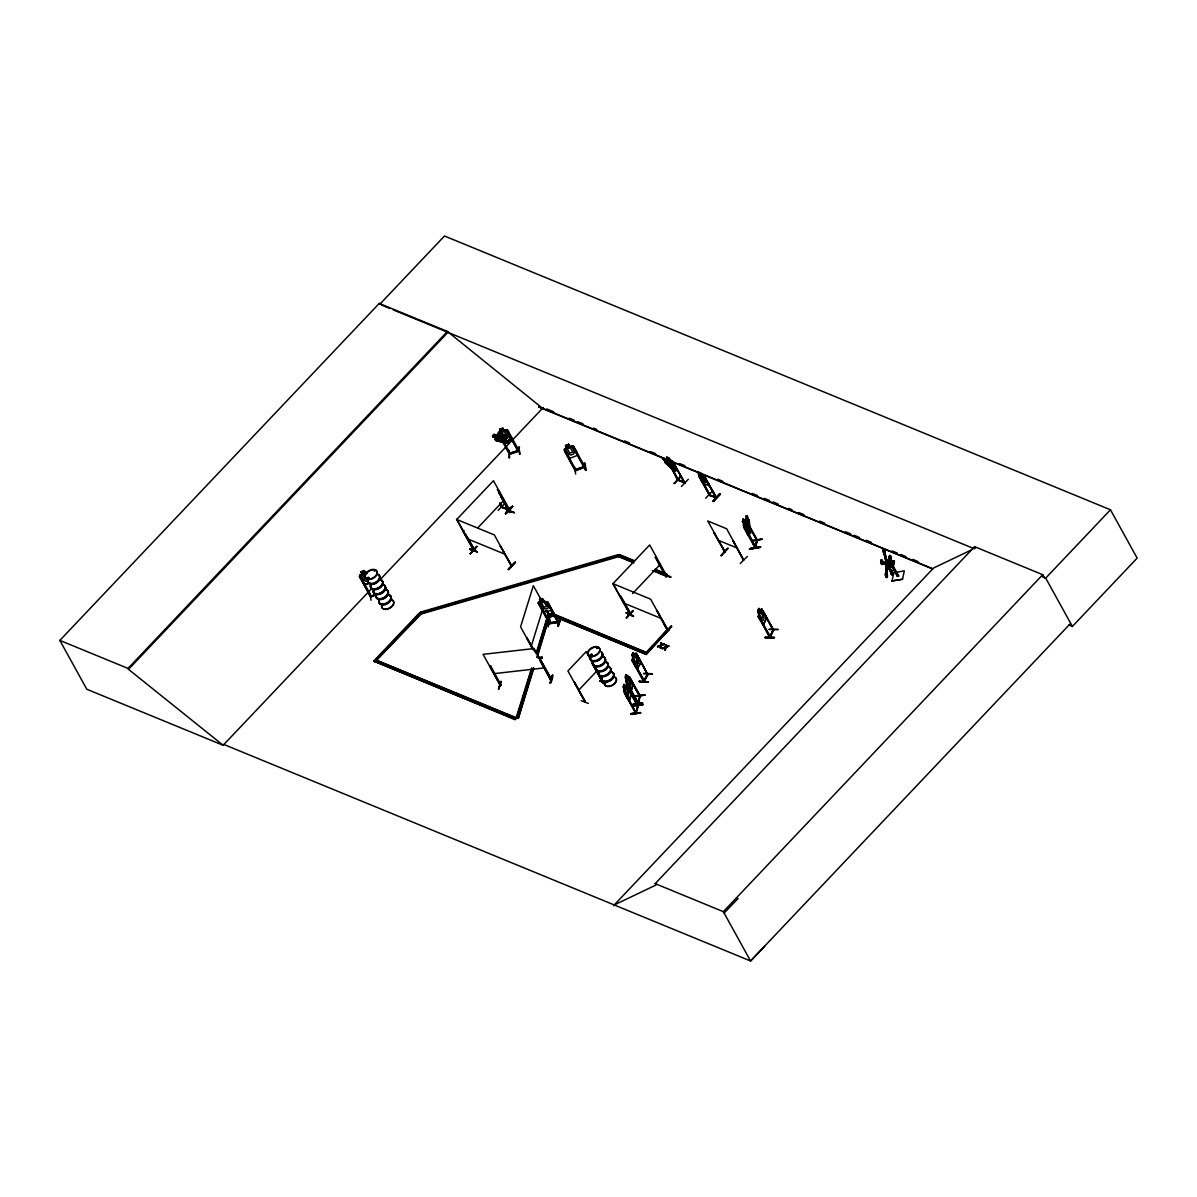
<?xml version="1.0" encoding="UTF-8"?>
<svg xmlns="http://www.w3.org/2000/svg" width="1197" height="1197" viewBox="0 0 1197 1197"><rect width="100%" height="100%" fill="white"/><g stroke="black" fill="none" stroke-linecap="round" stroke-linejoin="round"><path stroke-width="1.5" d="M498.88 689.113L501.229 681.392M886.902 565.074L890.523 571.942A2.364 0.898 80.3 0 0 891.72 574.814A2.364 0.898 80.3 0 0 892.378 572.42M886.573 564.191L885.855 572.839A2.364 0.898 80.3 0 0 885.466 575.757A2.364 0.898 80.3 0 0 886.947 577.298A2.364 0.898 80.3 0 0 886.812 573.842L887.037 564.999L890.792 571.897A2.364 0.898 80.3 0 0 892.034 574.769A2.364 0.898 80.3 0 0 892.618 572.181A2.364 0.898 80.3 0 0 891.167 570.191L887.905 565.104M647.786 673.971L643.747 681.677L632.24 660.909L633.138 657.422L632.959 659.577L635.412 664.021L637.133 664.634L638.36 662.255L637.986 659.068L635.532 654.624L634.425 655.118M369.978 593.398L370.995 600.236M634.814 560.899L619.597 554.645L618.265 556.051L420.805 613.433L375.095 661.657L421.194 613.971L420.82 612.026L618.28 554.645L618.61 556.665L633.812 562.919M633.452 560.809L619.941 555.258L618.61 556.665L421.135 614.031L420.82 612.026M575.652 474.012L574.47 466.815M618.61 556.665L618.28 554.645M508.62 450.805L509.084 457.942L508.59 450.865M750.31 548.929C782.718 543.124 727.372 552.849 760.005 547.583M750.384 548.6L760.05 547.119M759.886 546.79L750.235 548.286M885.975 572.854L886.304 564.236M886.244 572.809L886.124 572.794A2.364 0.898 80.3 0 0 885.735 575.712A2.364 0.898 80.3 0 0 887.216 577.253A2.364 0.898 80.3 0 0 887.082 573.797L887.306 564.954M549.812 615.976L549.543 616.844L555.243 615.647M550.59 616.679L547.538 611.368M637.806 706.544L638.016 704.943L635.697 713.412L624.161 692.599L625.747 685.013L638.196 706.484L627.168 687.138L627.707 686.405L638.45 705.796L637.836 706.469M639.976 695.322L640.096 696.789L627.707 675.288L626.181 682.918L637.597 703.656L640.021 695.248L639.333 695.981M637.866 702.25L637.657 703.701M638.255 702.953L626.51 681.617L625.073 677.173L625.851 674.644L627.288 677.173M640.365 696.085L629.338 676.724L639.767 696.834M542.181 657.871L538.994 658.275M542.271 657.497L539.069 657.931M630.834 713.607C660.564 710.479 611.113 717.168 640.59 712.903C627.348 713.681 626.974 714.729 640.425 712.454M632.869 704.614C653.562 703.911 635.966 700.425 632.899 704.659M632.974 704.24L642.535 703.073M709.193 495.199L716.33 497.907L704.883 477.094L698.12 473.817L709.193 495.199L715.342 497.054M709.761 494.391L708.774 494.451L716.659 497.623L705.257 478.007L715.701 497.698L715.686 496.59M710.15 495.094L698.584 475.808L709.896 495.453L698.42 472.067L700.799 472.965L703.627 476.72L705.946 482.6L701.487 479.399M882.593 563.323L882.578 563.592A2.364 0.898 80.3 0 1 881.216 563.757A2.364 0.898 80.3 0 1 880.872 560.196A2.364 0.898 80.3 0 1 882.354 561.288L886.543 562.799C888.862 568.036 876.518 559.897 886.708 564.535M882.862 563.278L882.847 563.548A2.364 0.898 80.3 0 1 881.486 563.712A2.364 0.898 80.3 0 1 881.142 560.151A2.364 0.898 80.3 0 1 882.623 561.228L882.428 561.588M474.042 548.869L473.189 549.752L474.685 549.677L473.982 550.485L474.192 549.139M473.683 550.381L474.64 550.44L465.603 534.236M500.226 503.817L502.396 507.603L500.87 504.072M507.723 509.174L501.887 506.885M508.994 509.742L508.231 509.443M509.009 509.802L498.326 490.516M511.762 565.717L510.655 564.76M629.472 614.031L630.654 613.403M630.759 614.615L619.477 595.089M667.462 629.562L667.013 629.188M667.971 629.921L656.689 610.395L667.058 630.041L667.612 629.278M755.546 547.687L744.639 527.802L755.442 547.852L757.477 540.191M677.337 479.443L684.983 482.735L683.622 482.017M677.771 480.177L684.654 482.99M678.609 480.087L671.502 467.234M747.078 527.308L745.94 516.072L747.347 515.967L748.619 520.65L749.127 529.942L747.826 530.032L746.763 527.323L746.015 520.785L747.556 523.942L748.29 520.68L747.93 524.705L749.322 528.835L747.736 525.483M549.498 616.694L550.381 617.413L547.209 611.413M368.601 577.597L367.584 578.66M375.289 570.67L374.317 571.164M590.705 654.505L590.091 655.926L591.498 655.238M590.316 654.714L590.345 655.672M591.333 655.163L590.525 654.729M596.989 648.25L597.797 647.652L597.064 648.415M597.273 648.505L597.303 647.622M765.092 637.283L774.504 637.582L765.107 637.313M888.084 563.413L888.458 561.707L889.94 561.453L890.508 564.864L889.027 565.119L888.084 563.413L889.566 563.159L889.94 561.453M893.486 564.356L891.466 564.7L890.523 562.994L890.897 561.303L892.378 561.049L892.947 564.445L892.378 561.049M891.466 564.7L891.84 563.009L893.86 562.665M889.386 561.737L894.249 560.914L893.097 566.106L888.234 566.929M894.249 560.914L893.381 566.615L888.518 567.438M891.989 581.039L893.83 572.764L904.304 570.864L902.538 579.243L891.945 580.934L902.538 579.243M639.123 681.258L648.34 681.931L639.123 681.288M648.116 682.35L639.273 681.662L648.34 681.931M769.402 636.729L769.761 637.597L773.412 629.787M769.716 637.552L770.524 636.759L759.452 617.487L770.075 637.597L758.344 616.769M770.075 636.191L769.357 636.729M773.023 629.846L773.112 629.787M770.12 637.522L773.696 629.876L762.713 610.545L773.501 630.49M588.4 703.402L581.144 700.679M754.948 546.356L754.664 547.164L755.726 547.149L742.409 521.413L743.157 518.87L744.504 521.413L744.818 519.543L748.753 519.483L749.322 520.62L747.796 519.423M744.923 519.528L743.352 525.453L743.891 523.762L742.409 521.413M746.285 519.543L745.387 519.618L757.312 540.939L746.225 521.668L746.733 520.934L757.447 540.281M750.22 529.104L748.589 535.029L750.16 529.089L749.113 525.962M752.419 540.924L762.205 539.069L752.494 540.475M757.028 540.341C751.836 560.465 758.614 534.595 756.474 540.221M745.596 519.588L747.302 533.578L743.412 525.393M745.522 519.707L746.419 530.136M660.669 648.176L661.103 645.348L664.066 643.941L661.328 645.752L660.669 648.176L660.415 645.632L657.497 646.56L660.49 645.138L661.148 642.744L661.417 645.258L664.29 644.345M665.278 650.076L665.712 647.248L668.674 645.841L665.936 647.652L665.278 650.076L665.023 647.517L662.091 648.445L665.098 647.023L665.756 644.644L666.026 647.143L668.899 646.245M657.497 646.56L660.714 645.542L661.148 642.744M662.091 648.445L665.323 647.427L665.756 644.644M643.657 681.721L644.495 680.928L633.437 661.657L644.016 681.781L643.343 680.898L644.076 680.21L644.435 681.018M644.091 680.375L648.131 674.001L644.091 681.677M647.831 674.689L636.325 653.248L634.53 654.954M647.667 673.432L647.323 674.12L636.325 653.248M660.101 647.936L660.415 645.632M664.694 649.836L665.023 647.517M661.417 645.258L661.717 642.984M666.026 647.143L666.325 644.869M489.648 665.831L490.516 665.727L489.648 665.831L500.316 685.492L501.199 685.312L490.516 665.727M500.211 685.492L501.109 685.327M500.72 684.624L499.822 684.475M532.725 649.537L526.934 637.971L534.984 651.901M539.623 598.096L541.343 601.193M548.645 616.874L545.652 616.799M550.186 616.096L549.932 617.547M550.171 616.769L546.146 610.545M546.475 610.515L550.276 617.502L550.5 616.724M550.276 678.624L550.53 679.761L539.862 660.101L540.73 659.996L551.503 679.312L550.47 679.402M540.73 659.996L539.787 660.37M542.196 657.916L542.106 657.078L537.318 657.737M550.081 679.208L551.099 678.564L550.156 679.013M550.545 679.731L539.862 660.101M550.066 682.903C554.226 666.415 553.014 680.809 550.396 683.248M627.213 683.592L638.076 703.492M625.268 693.317L636.086 713.352L638.405 705.751L637.612 705.093M633.004 684.864L631.178 690.819L633.048 684.834L632.046 681.706M631.148 694.574C625.866 708.624 633.437 694.709 630.086 691.417M635.398 696.504L645.123 694.963L635.502 696.056M633.542 705.781L642.849 704.689M640.365 696.026L638.001 703.582L627.333 684.25M643.118 704.674L633.452 706.065M538.141 602.959L549.662 623.682L538.141 602.959L538.695 601.911C543.842 602.869 536.076 597.123 542.66 598.919L543.947 601.388L547.583 601.777L559.059 622.56L547.493 601.822M538.695 601.911L547.583 601.777M539.847 603.946L538.904 604.32L539.847 603.946L550.53 623.532L549.273 622.979M539.518 599.278L540.954 601.807L539.817 602.779L542.271 607.223L544.889 608.944L547.822 608.615L548.346 606.535L542.66 598.919M541.657 609.333L543.932 611.577L551.338 610.65L551.114 608.166M531.244 646.215L542.959 608.42M547.418 603.348L548.361 602.974L547.418 603.348L558.161 622.739C558.161 620.57 563.323 621.737 549.558 623.398M420.865 613.373L419.474 612.804L373.718 661.088L514.86 719.113L516.191 717.691L531.618 667.941M536.017 653.712L548.136 614.615L550.007 614.405L646.35 654.475L668.899 629.742L667.522 629.173L644.974 653.921L652.589 645.871M373.718 661.088L515.189 719.711L516.52 718.305L531.947 668.539M536.899 652.545L548.136 614.615M518.062 717.482L516.191 717.691L376.427 660.25L516.52 718.305L518.391 718.095L533.473 667.717M536.78 657.063L550.007 614.405L551.338 612.999L646.305 652.5L555.109 615.019M518.391 718.095L533.817 668.33M537.662 655.881L550.007 614.405M550.186 619.717L548.091 626.989M549.214 622.649L557.697 621.976M558.64 621.602L550.336 622.769M557.892 626.3L560.091 618.161L557.892 626.3L560.824 618.505M557.997 626.226L560.151 618.191M560.795 618.46L558.415 626.226M473.608 550.515L456.521 519.378L494.376 534.939L511.373 566.061M501.678 507.304L502.486 507.573L499.748 502.71M630.894 614.674L619.896 595.612M677.652 480.132L666.579 458.81L664.619 461.877M678.295 479.443L677.517 479.129M463.329 531.079L463.942 530.421L463 531.124L474.386 550.74L456.85 519.333L493.448 480.715L510.685 511.718L510.296 510.999L509.668 512.421L509.982 510.91L509.638 512.017M666.938 576.011L665.921 576.655L666.669 575.847M756.564 539.697L757.297 540.864M754.888 546.46L756.938 540.535M884.433 553.687L884.314 553.627A2.364 0.898 80.3 0 1 883.341 550.261A2.364 0.898 80.3 0 1 884.598 549.618A2.364 0.898 80.3 0 1 885.137 553.194L887.067 562.62L884.867 553.238A2.364 0.898 80.3 0 0 884.329 549.662A2.364 0.898 80.3 0 0 883.072 550.306A2.364 0.898 80.3 0 0 884.044 553.672L886.438 562.934M362.078 574.186L359.339 576.236L370.741 597.019L371.713 596.585L371.265 595.612L370.457 596.241M359.983 575.069L359.459 576.221L370.666 597.019L374.781 595.448M724.993 551.982L724.454 551.323M743.532 560.106L732.818 540.371L743.561 560.136L743.202 558.939M743.487 559.702L726.654 528.76L707.726 520.979L725.202 552.176M367.135 578.151L368.99 577.582M367.838 577.553L367.659 578.48L367.629 577.523M590.091 655.791L591.587 655.313M635.802 712.739L624.55 691.327L623.113 686.898L623.996 684.355L628.515 690.864L628.44 696.4L627.004 695.771M495.723 440.301L495.049 439.254L498.176 433.658L501.019 431.713L499.538 429.214L500.855 431.668L498.655 432.326L497.219 435.244M498.745 432.386L498.221 433.598L503.922 442.007L511.523 439.479L511.328 436.74M760.125 611.024L761.157 610.545L763.611 614.974L764.06 618.161L762.938 620.555L761.292 619.926L758.838 615.482L757.611 611.039L758.808 608.48L760.125 610.859M757.716 611.039L758.913 608.48M763.417 624.565L766.17 618.669M770.21 636.235L773.292 629.951L761.89 609.153L760.933 609.108L758.18 616.829L763.432 624.699L766.349 618.684L765.407 615.527M769.147 629.368L778.14 629.607M765.137 638.061L774.429 637.582L765.257 637.687M769.192 629.383L777.945 629.368M370.202 596.046L371.16 595.657M370.591 596.749L374.736 595.208M575.233 470.481L576.116 470.122M583.582 466.516L584.645 466.082L585.094 467.054L573.543 446.346L572.031 445.853L564.535 448.74L563.982 449.967L575.308 470.75L584.989 467.084M583.971 467.219L585.064 466.815L575.488 470.69M469.987 548.69L477.379 551.877L469.837 549.393M626.255 612.834C648.445 623.547 611.113 606.43 633.378 615.722M638.435 667.013L631.792 655.133L633.123 652.574L631.881 655.133L633.288 657.512M632.3 659.218L635.338 653.203M633.632 658.29L634.874 655.911M636.071 662.734L637.313 660.34M635.757 667.298L637.522 668.779L640.739 662.779L639.752 659.622M647.742 674.734L637.073 654.714L647.772 674.674M643.672 673.372L652.215 673.731M643.747 680.988L647.368 674.345M672.714 466.441L666.849 460.71L668.584 463.733C659.203 457 677.951 474.341 669.751 464.765L672.699 466.276M508.994 453.394L510.476 453.738L509.219 453.603M509.383 454.097L519.139 450.85L518.166 451.419L507.573 431.818L508.471 431.519L507.588 432.057L518.376 451.389M639.811 695.921L629.338 676.724M635.861 712.724L625.373 693.976M499.553 429.289L502.785 428.137L504.102 430.591L507.797 430.277L519.259 451.06L509.428 454.381L498.087 433.523L499.703 433.06L508.351 435.633L511.089 437.324L507.887 443.114L495.648 440.451L494.93 439.269C498.58 435.932 488.885 438.207 494.002 434.242L497.279 435.364M492.79 436.71L494.062 434.436M510.939 437.354L507.812 442.95L504.296 442.785M891.062 558.505A2.364 0.898 80.3 0 0 889.91 555.528A2.364 0.898 80.3 0 0 889.191 557.772L886.663 562.635L889.461 557.727A2.364 0.898 80.3 0 1 890.209 555.498A2.364 0.898 80.3 0 1 891.331 558.655A2.364 0.898 80.3 0 1 890.179 559.777L888.069 562.665M888.339 562.62L890.059 559.583M506.151 437.474L501.693 437.399L498.85 434.795L497.084 437.863L503.084 439.598L504.356 437.324L498.356 435.588L500.645 437.713L496.59 438.73L501.094 438.401C503.159 442.8 506.705 440.571 502.097 438.087L506.032 437.563M770.165 636.729L769.372 636.894L759.452 617.487M509.772 512.256L510.61 511.822M630.43 613.373L630.176 614.719M666.235 576.67C662.15 572.839 678.908 579.737 666.46 575.966M664.604 461.728L674.913 471.319L665.218 462.97L665.083 461.054L662.45 458.765L663.138 457.778L671.816 464.915L673.522 467.309L672.864 468.236L662.629 458.735M663.168 458.96L664.021 459.753M669.901 465.753L666.31 459.349L665.771 460.067M674.839 471.409L676.559 469L666.235 459.439M769.656 636.191L770.479 636.729M769.776 636.789L773.053 630.161M584.705 466.351L575.039 469.628M890.807 570.37L890.897 570.236A2.364 0.898 80.3 0 1 892.244 571.822M629.607 613.732L630.565 614.944L613.088 583.567L649.702 544.949L666.849 576.116M629.996 614.435L612.759 583.597L650.614 599.158L667.851 630.265L656.689 610.395M644.106 680.973L633.437 661.657M591.049 654.774L590.196 655.522M509.099 453.364L518.66 450.461L519.049 451.164M517.882 450.925L518.75 450.072L519.034 450.835M360.91 571.762L362.227 574.141L361.06 575.607L363.514 580.051L366.177 581.353M545.548 617.098L555.139 615.961M558.071 622.425L547.493 603.079M699.661 474.521L698.345 472.142M705.901 478.261L705.018 478.261M703.312 483.483L701.352 480.76L703.312 483.483L708.893 485.608L708.325 483.513M708.4 483.558L708.893 485.608M705.721 498.236L712.26 491.144M713.008 501.019L719.681 493.703L720.295 494.241L713.188 501.393L719.741 493.748L713.173 501.319M585.094 701.577L574.455 682.245L585.168 701.532M592.156 663.587L603.123 683.038L586.216 651.617L567.917 670.933L585.138 702.026L574.455 682.245M599.742 681.048L605.443 683.367M599.906 680.958L605.607 683.263M499.074 493.014L499.942 492.461L499.074 493.014L509.668 512.421M502.261 506.555L501.289 506.6L508.456 509.428M504.999 503.099L498.147 510.371M469.852 549.408L477.274 551.817M508.62 509.099L507.737 509.234M506.989 510.221L514.501 512.69L507.304 509.802M512.75 506.511C499.179 523.014 507.663 506.72 512.735 506.481M470.212 553.837L477.019 546.565M470.301 553.927L476.87 546.266L470.047 553.538M511.418 566.016L500.451 546.161L511.762 565.657M501.094 546.431L500.211 546.416M508.127 569.159C519.767 556.994 515.279 562.351 508.381 569.533M508.68 569.652L515.518 562.425M655.313 557.248L656.18 556.695L655.313 557.248L665.921 576.655M663.572 574.021L670.395 577.193M626.555 618.146L633.123 610.5L626.3 617.757M630.355 614.585L630.939 613.971L620.794 596.106M657.333 610.665L656.45 610.65M667.582 629.218L666.774 629.338M664.335 633.378C686.076 611.173 649.597 649.253 671.756 626.659M664.395 633.422L671.218 626.166M664.559 633.767L671.158 626.106M713.966 532.964L725.262 552.146M721.073 555.408L727.926 548.136L721.088 555.662M721.237 555.707L728.075 548.45M740.27 563.503L747.347 556.425M223.24 745.312L86.797 689.233L59.85 640.395L379.24 303.425L447.409 331.449L542.525 408.297L539.069 406.89M59.85 640.395L128.019 668.42L447.409 331.449M764.569 946.378L750.579 960.996L223.899 744.489L223.151 745.267L128.513 669.332L447.902 332.347M223.151 745.267L371.654 588.595M380.646 579.109L543.273 407.504M477.618 528.012L504.117 500.047M374.048 661.687L384.222 650.959M393.125 641.577L405.828 628.156M413.459 620.106L419.818 613.403L421.194 613.971M632.6 593.577L660.37 564.266M652.395 570.55L665.921 576.116L667.253 574.71L665.592 575.503L653.757 570.64M578.585 690.265L596.884 670.948M658.948 639.168L667.851 629.772L669.228 630.34M646.021 653.876L668.899 629.742M613.477 905.74L933.615 567.977L971.994 549.662M614.241 904.947L655.956 885.047L655.178 883.64L974.567 546.67L1042.737 574.695L1044.487 577.867M655.178 883.64L723.347 911.665L1042.737 574.695M1042.333 576.715L1045.714 578.106L1110.472 509.787L1137.15 558.101L1072.392 626.435L1068.936 625.014M1069.968 624.026L750.579 960.996L723.347 911.665M668.076 459.543L666.849 457.089L669.168 458.062L671.966 461.847L674.3 467.698L669.931 464.406L666.849 457.089L671.996 461.129L666.579 458.99L668.285 459.588M667.058 460.785L667.941 460.8M684.19 482.451L673.582 463.149L684.893 482.705M674.225 463.419L673.342 463.404M671.846 468.401L669.826 465.723L671.846 468.401L677.218 470.75L676.709 468.581M676.784 468.625L677.128 470.645M681.003 475.942L674.33 483.573L681.123 476.211M673.941 483.408L681.228 476.331M724.125 913.072L738.115 898.453M666.235 575.144L666.609 575.922M665.906 575.996L666.22 576.745L655.567 557.338M499.927 684.46L500.78 684.325M500.81 684.609L499.822 684.789M550.47 679.716L551.428 679.582L534.161 648.52L483.079 654.355L500.316 685.462M549.378 622.62L549.692 623.353M558.909 622.605L549.573 623.652M643.447 673.672L652.47 673.971M897.286 576.221L898.648 575.996L897.286 576.221L892.453 567.468M474.251 549.722L473.354 549.603M638.225 702.878L639.826 696.295M724.933 552.445L714.295 533.099M627.183 677.188L628.021 676.709L631.133 684.325L630.4 686.689L628.964 686.046M575.787 469.763L583.822 466.71M576.176 470.466L565.553 450.79L564.67 451.119L575.383 470.69M584.166 467.114L573.393 447.858L574.291 447.528L573.438 448.097L584.211 467.414M497.279 435.289L499.029 434.376L505.029 436.112L506.93 438.072L505.658 440.346L502.411 440.825L496.396 439.09L496.007 437.563M884.164 553.732L886.169 562.979L887.067 562.62M507.004 510.102L513.947 512.66M635.951 712.559L637.866 706.006M661.193 644.854L664.066 643.941M657.707 646.964L660.639 646.036M665.801 646.739L668.674 645.841M662.315 648.849L665.233 647.921M367.913 577.687L368.347 577.433M368.122 578.226L367.599 578.794M368.078 578.735L368.781 577.403M376.516 593.428L375.978 593.862M569.952 446.705L568.635 444.252L565.418 445.538L566.72 447.843M568.575 444.446L565.568 445.568L566.884 447.947L565.702 449.354L568.156 453.783L570.819 455.084L573.827 453.962L574.395 451.464L571.942 447.02L569.892 446.825L568.635 444.252M564.7 451.359L565.553 450.79M567.498 456.341L569.802 458.331L577.358 455.429L577.149 452.661L573.632 446.346M585.453 469.987L584.435 463.089M575.099 469.987L575.727 469.419M359.893 575.009C367.838 570.221 369.978 576.056 363.978 570.52L360.776 571.807L362.242 574.216M365.684 573.887L362.676 575.009L365.13 579.453M360.91 577.059L360.058 577.627L360.91 577.059L371.519 596.69M369.619 582.759L365.16 584.6L369.678 582.834M375.993 594.131L371.444 596.076L374.496 594.939M677.966 479.862L683.906 481.942M684.729 483.019L673.208 462.251M498.655 432.401L506.196 429.888M499.703 434.436L498.805 434.735M503.922 442.007L511.388 439.344L511.209 436.681M519.558 447.214L518.78 446.99L520.007 454.262M510.191 453.229L517.912 450.7M603.153 682.559L592.395 663.692M421.149 612.625L431.922 609.497M435.513 608.45L460.65 601.148M464.241 600.101L489.364 592.799M492.955 591.767L518.092 584.465M521.683 583.418L543.229 577.149M546.82 576.116L571.942 568.814M575.533 567.767L600.67 560.465M604.261 559.418L618.625 555.243M591.677 654.759L590.615 654.564L591.363 654.819M599.158 671.128L598.35 670.904M891.286 561.977L894.533 561.423M890.523 562.994L892.004 562.74M889.401 563.428L890.897 563.174M743.532 527.144L755.112 547.912M752.404 540.79L762.055 539.338M749.262 520.575L750.489 533.353L747.197 533.593M746.27 530.181L747.721 530.914L747.601 525.408L743.083 519.049M750.489 533.353L747.227 533.473L748.694 535.014M554.974 615.677L545.563 617.233M539.069 657.826L542.331 657.482M550.53 679.432L551.383 679.298M627.168 677.023L625.956 674.629M625.986 681.183L629.592 689.322M626.57 685.043L638.136 706.514M623.921 690.923L627.647 699.033L629.293 700.38L627.662 698.943M644.988 695.233L635.218 696.085M539.503 599.368L542.645 599.009M493.748 673.687L544.844 667.851M745.896 516.191L747.317 516.087L747.661 519.558M747.152 516.685L746.315 516.745L747.302 517.837M584.615 463.389L585.647 470.271M585.034 463.254L586.096 470.137M519.543 454.381L519.019 447.274M761.89 609.153L773.367 630.58L772.649 629.802M758.18 616.829L759.107 613.418L757.791 611.039M761.711 623.218L763.521 624.699M632.24 659.173L632.24 660.909M637.522 668.779L635.802 667.193M761.876 609.258L760.23 611.024L758.808 608.48M716.33 497.907L704.824 477.169M629.876 613.717L630.37 613.911M678.22 480.416L667.702 461.04M572.031 446.017L573.543 446.421M506.181 429.903L507.797 430.351M492.64 436.681L496.007 437.638M495.648 440.451L504.266 442.935M632.974 610.694L626.45 618.026M1110.472 509.787L444.491 236.004L379.733 304.322L379.24 303.425M381.439 305.026L389.968 308.527M393.364 309.933L974.582 548.869M546.73 408.925L553.642 411.768M569.188 418.157L574.365 420.282M577.822 421.703L582.999 423.843M593.368 428.092L596.824 429.514M624.46 440.87L629.637 443.01M650.36 451.523L655.552 453.663M679.731 463.598L684.908 465.723M717.721 479.219L722.913 481.344M752.27 493.418L757.447 495.543M764.359 498.386L769.536 500.526M772.993 501.932L778.17 504.072M788.539 508.336L791.995 509.742M798.908 512.585L804.085 514.725M819.631 521.114L824.808 523.239M845.531 531.767L850.723 533.892M854.164 535.313L859.356 537.438M866.269 540.281L871.446 542.406M892.169 550.934L897.346 553.059M900.802 554.48L905.979 556.605M912.892 559.448L918.084 561.588M539.129 406.89L932.867 568.77M538.515 406.95L932.448 568.904M718.395 540.311L737.322 548.091M655.088 569.233L666.924 574.096M655.432 569.847L667.253 574.71M618.265 556.051L633.482 562.306M467.189 538.695L505.044 554.256M623.428 602.929L661.283 618.49M550.336 615.004L646.35 654.475M575.802 469.404L576.37 470.316M508.351 435.633L511.089 437.324M688.32 479.249L681.467 486.506M567.587 456.222L569.832 458.227M362.945 582.49L365.19 584.495M362.856 582.61L365.16 584.6M602.779 682.963L592.455 663.258M667.313 460.067L676.38 469.029M629.622 689.218L631.283 690.804M747.078 533.428L748.589 535.029M720.28 494.226L713.577 501.528M889.79 559.627L889.91 559.837A2.364 0.898 80.3 0 0 890.972 559.538M1045.714 578.106L1072.392 626.435M974.567 546.67L975.346 548.076M893.007 565.777L898.648 575.996M892.438 565.358L898.079 575.577M892.214 566.42L897.855 576.64M889.566 563.159L890.508 564.864M888.174 565.059L891.077 570.326M633.123 652.574L634.53 655.118M633.123 652.739L639.677 664.634M632.3 660.864L635.861 667.298M499.837 433.045L502.276 437.489L504.954 438.85L507.977 437.833L508.545 435.394L506.092 430.95L504.027 430.711L502.785 428.137M499.718 434.691L510.491 453.977M509.638 457.763L508.92 450.281M623.921 684.534L625.223 686.898M623.293 686.883L624.61 689.263M497.294 489.364L509.922 512.511M501.902 498.565L508.127 509.937L501.812 507.348L499.987 504.057M541.553 600.505L533.353 585.647L520.575 626.884L533.054 649.492M526.934 637.971L532.934 648.834M467.982 538.081L474.611 549.857M365.25 573.094L363.978 570.52M128.019 668.42L128.513 669.332M500.87 495.753L501.378 497.787M584.36 463.074L585.587 470.376M886.408 562.74A2.065 0.778 80.3 0 0 887.561 565.777A2.065 0.778 80.3 0 0 887.77 562.68A2.065 0.778 80.3 0 0 886.408 562.74L886.438 564.58M577.044 452.675L577.238 455.459M606.191 661.746A6.628 4.175 -28.9 0 1 603.617 670.081A6.628 4.175 -28.9 0 1 595.956 666.924M601.867 652.5A6.733 4.234 -28.9 0 1 596.615 660.983A6.733 4.234 -28.9 0 1 591.049 655.851M601.717 652.215A6.733 4.234 -28.9 0 1 600.026 658.784A6.733 4.234 -28.9 0 1 591.632 660.564A6.733 4.234 -28.9 0 1 591.872 654.325M600.46 651.348A6.628 4.175 -28.9 0 1 600.595 657.677A6.628 4.175 -28.9 0 1 591.917 660.37A6.628 4.175 -28.9 0 1 591.767 654.041M601.941 652.874A6.628 4.175 -28.9 0 1 597.587 660.939A6.628 4.175 -28.9 0 1 590.72 657.437M603.901 657.572A6.628 4.175 -28.9 0 1 602.061 665.487A6.628 4.175 -28.9 0 1 593.473 663.991M602.106 656.36A6.628 4.175 -28.9 0 1 604.739 661.357A6.628 4.175 -28.9 0 1 597.123 666.041A6.628 4.175 -28.9 0 1 593.158 661.866M596.121 667.223A6.628 4.175 -28.9 0 0 603.767 670.365A6.628 4.175 -28.9 0 0 606.37 662.076A6.628 4.175 -28.9 0 1 603.767 670.365A6.628 4.175 -28.9 0 1 596.136 667.268M603.647 656.914A6.733 4.234 -28.9 0 1 601.792 664.963A6.733 4.234 -28.9 0 1 593.054 663.437M606.625 662.54A6.628 4.175 -28.9 0 1 604.051 670.874A6.628 4.175 -28.9 0 1 596.39 667.717M610.335 668.076A6.628 4.175 -28.9 0 1 605.966 676.14A6.628 4.175 -28.9 0 1 599.098 672.639M608.046 667.133A6.628 4.175 -28.9 0 1 609.348 667.447M608.854 666.549A6.628 4.175 -28.9 0 1 606.266 674.884A6.628 4.175 -28.9 0 1 598.62 671.741M612.28 672.774A6.628 4.175 -28.9 0 1 609.707 681.108A6.628 4.175 -28.9 0 1 602.046 677.966M612.176 672.4A6.733 4.234 -28.9 0 1 609.557 680.869A6.733 4.234 -28.9 0 1 601.777 677.667M609.093 666.789A6.733 4.234 -28.9 0 1 606.46 675.258A6.733 4.234 -28.9 0 1 598.695 672.056M614.749 677.233A6.628 4.175 -28.9 0 1 612.161 685.567A6.628 4.175 -28.9 0 1 604.515 682.425M614.585 676.948A6.628 4.175 -28.9 0 1 612.759 684.849A6.628 4.175 -28.9 0 1 604.171 683.352M610.724 671.801A6.733 4.234 -28.9 0 1 610.904 679.672A6.733 4.234 -28.9 0 1 601.448 678.639M610.5 671.562A6.628 4.175 -28.9 0 1 610.679 679.312A6.628 4.175 -28.9 0 1 601.373 678.295M379.254 575.682A6.628 4.175 -28.9 0 1 374.885 583.762A6.628 4.175 -28.9 0 1 368.018 580.246M377.758 574.171A6.628 4.175 -28.9 0 1 375.185 582.505A6.628 4.175 -28.9 0 1 367.524 579.363M381.2 580.395A6.628 4.175 -28.9 0 1 378.626 588.729A6.628 4.175 -28.9 0 1 370.965 585.587M379.644 579.423A6.733 4.234 -28.9 0 1 382.307 584.48A6.733 4.234 -28.9 0 1 374.571 589.253A6.733 4.234 -28.9 0 1 370.546 585.019M379.419 579.183A6.628 4.175 -28.9 0 1 382.052 584.181A6.628 4.175 -28.9 0 1 374.437 588.864A6.628 4.175 -28.9 0 1 370.471 584.69M378.162 574.68A6.733 4.234 -28.9 0 1 375.529 583.148A6.733 4.234 -28.9 0 1 367.763 579.947M377.998 574.41A6.733 4.234 -28.9 0 1 375.379 582.879A6.733 4.234 -28.9 0 1 367.599 579.677M373.24 591.273A6.628 4.175 -28.9 0 0 381.843 592.769A6.628 4.175 -28.9 0 0 383.668 584.854A6.628 4.175 -28.9 0 1 381.095 593.203A6.628 4.175 -28.9 0 1 373.434 590.061M383.504 584.555A6.628 4.175 -28.9 0 1 381.678 592.47A6.613 4.16 -28.9 0 1 373.105 590.974A6.628 4.175 -28.9 0 0 381.678 592.47A6.613 4.16 -28.9 0 0 383.504 584.585M379.793 579.692A6.733 4.234 -28.9 0 1 379.973 587.562A6.733 4.234 -28.9 0 1 370.516 586.53M383.938 585.348A6.628 4.175 -28.9 0 1 381.349 593.682A6.628 4.175 -28.9 0 1 373.703 590.54M386.646 590.271A6.628 4.175 -28.9 0 1 384.072 598.605A6.628 4.175 -28.9 0 1 376.412 595.448M389.594 595.597A6.628 4.175 -28.9 0 1 387.768 603.512A6.628 4.175 -28.9 0 1 379.18 602.016M389.339 594.939A6.733 4.234 -28.9 0 1 386.721 603.408A6.733 4.234 -28.9 0 1 378.94 600.221M390.102 595.328A6.628 4.175 -28.9 0 1 385.733 603.393A6.628 4.175 -28.9 0 1 378.865 599.892M386.541 589.882A6.733 4.234 -28.9 0 1 383.923 598.35A6.733 4.234 -28.9 0 1 376.142 595.148M392.062 600.056A6.628 4.175 -28.9 0 1 390.237 607.971A6.628 4.175 -28.9 0 1 381.634 606.475M391.898 599.757A6.628 4.175 -28.9 0 1 390.072 607.672A6.628 4.175 -28.9 0 1 381.469 606.176M389.489 595.208A6.733 4.234 -28.9 0 1 387.633 603.258A6.733 4.234 -28.9 0 1 378.91 601.732M386.392 589.612A6.733 4.234 -28.9 0 1 384.536 597.647A6.733 4.234 -28.9 0 1 375.813 596.121M386.152 589.373A6.628 4.175 -28.9 0 1 384.327 597.288A6.628 4.175 -28.9 0 1 375.738 595.777M887.231 565.597A2.065 0.778 80.3 0 1 885.78 563.892A2.065 0.778 80.3 0 1 886.693 562.051M887.082 563.458L887.082 563.458M892.887 562.47L892.902 562.381M510.88 565.747L510.88 564.745L510.88 565.852M743.187 519.872L743.232 522.176L743.187 519.872M744.833 522.221L744.22 524.57L746.674 529.014L747.287 526.665L744.833 522.221M500.825 681.452L498.476 689.233L500.81 681.512M552.49 675.213L550.306 683.203L552.416 675.183M625.956 675.632L625.926 677.936L625.956 675.632M624.011 685.342L623.981 687.662L624.011 685.342M627.632 677.981L626.899 680.345L629.353 684.789L630.071 682.425L627.632 677.981M625.672 687.691L624.939 690.071L627.393 694.499L628.111 692.135L625.672 687.691M758.838 609.468L758.554 611.802L758.838 609.468M760.559 611.817L759.437 614.211L761.89 618.654L763.013 616.26L760.559 611.817M633.108 653.562L632.749 655.896L633.108 653.562M494.376 434.915L493.553 436.381L494.63 436.681L495.438 435.229L494.376 434.915M666.699 460.98L666.041 461.892L670.814 466.336L671.472 465.409L666.699 460.98M512.361 506.286L505.553 513.633L512.361 506.286M671.981 461.069L673.178 462.326L671.981 461.069M568.261 445.045L566.331 445.763L566.765 446.556L568.695 445.838L568.261 445.045M570.326 447.618L567.318 448.74L569.772 453.184L572.779 452.062L570.326 447.618M363.619 571.313L361.674 572.031L362.122 572.824L364.053 572.106L363.619 571.313M502.396 428.9L500.466 429.543L500.9 430.336L502.83 429.693L502.396 428.9M504.476 431.504L501.453 432.506L503.907 436.95L506.915 435.932L504.476 431.504M542.271 599.562L540.386 599.772L542.705 600.34L542.271 599.562M544.321 602.271L541.388 602.6L543.842 607.044L546.775 606.714L544.321 602.271M747.916 520.71L746.614 520.8L747.452 527.264L748.768 527.174L747.916 520.71M700.514 473.339L699.093 472.8L700.948 474.132L700.514 473.339M702.444 476.271L700.23 475.418L702.669 479.862L704.898 480.7L702.444 476.271M668.884 458.421L667.492 457.838L669.332 459.214L668.884 458.421M670.799 461.354L668.644 460.456L671.098 464.9L673.253 465.798L670.799 461.354M592.216 656.195A6.628 4.175 -28.9 0 0 599.622 648.385A6.628 4.175 -28.9 0 0 589.298 649.567A6.628 4.175 -28.9 0 0 592.216 656.195M592.47 656.659A6.628 4.175 -28.9 0 0 599.877 648.849A6.628 4.175 -28.9 0 0 589.552 650.031A6.628 4.175 -28.9 0 0 592.47 656.659M369.529 579.004A6.628 4.175 -28.9 0 0 376.935 571.208A6.628 4.175 -28.9 0 0 366.596 572.375A6.628 4.175 -28.9 0 0 369.529 579.004M369.783 579.468A6.628 4.175 -28.9 0 0 377.19 571.657A6.628 4.175 -28.9 0 0 366.851 572.839A6.628 4.175 -28.9 0 0 369.783 579.468"/></g></svg>
